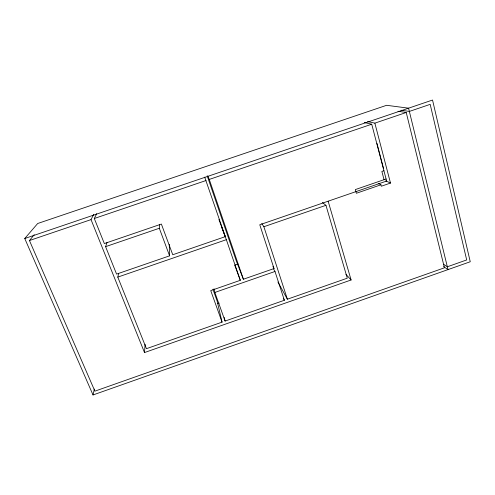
<?xml version="1.0" encoding="UTF-8"?>
<svg xmlns="http://www.w3.org/2000/svg" width="495" height="495" viewBox="0 0 495 495"><rect width="100%" height="100%" fill="white"/><g stroke="black" fill="none" stroke-linecap="round" stroke-linejoin="round"><path stroke-width="0.74" d="M107.05 242.439L105.59 246.659L116.579 274.106L169.587 255.841L159.316 228.269L159.452 224.445M328.148 201.199L351.097 279.984L144.503 352.558L145.103 344.31M93.023 394.961L24.75 238.51L432.537 100.04L470.25 261.75L93.023 394.961L94.359 389.008M212.937 289.241L217.095 300.867L222.057 322.14L146.452 348.678L117.785 277.113L118.664 273.358M204.689 177.13L225.312 236.635L172.755 254.752L161.376 224.062L104.346 243.565L94.304 218.499L96.692 213.679M397.986 111.257L406.234 112.495L444.436 267.807L94.898 391.155L29.44 240.539L91.024 219.613L93.734 214.335M29.44 240.539L34.248 234.704M24.75 238.51L37.694 223.499L386.601 105.299L408.567 108.176L448.031 269.596L443.631 266.595M217.726 303.577L219.186 303.064M214.013 288.795L214.861 292.44L225.095 321.069L284.371 300.261L274.991 271.477L273.512 268.859M277.912 281.995L287.378 299.209L347.286 278.178L325.951 205.32L322.387 202.467M221.389 226.506L226.351 239.673L240.31 280.306L210.734 290.608L222.057 322.14M207.201 175.867L236.499 261.471L243.385 279.236L274.038 268.556L259.77 224.761L386.626 181.046L371.72 124.22L364.252 122.488M214.861 292.44L274.991 271.477M235.032 264.98L237.922 263.977M383.922 170.738L381.868 171.443L384.046 179.697M386.088 178.992L355.342 189.579L356.369 193.267L380.933 184.796L381.311 186.231L390.493 183.063L374.864 123.15L367.575 121.523M117.785 277.113L226.351 239.673M261.781 223.548L263.878 226.729L325.951 205.32M105.59 246.659L159.316 228.269M94.304 218.499L206.038 180.526M207.813 176.065L209.261 179.431L371.72 124.22M374.864 123.15L406.234 112.495M401.012 110.23L409.359 111.431L430.18 104.352L466.692 259.949L447.344 266.78L443.576 264.237M385.698 180.793L390.493 183.063M378.192 183.422L380.933 184.796M345.949 274.354L351.097 279.984M272.894 266.539L274.038 268.556M283.301 298.268L284.371 300.261M91.024 219.613L144.503 352.558M219.91 222.335L225.312 236.635M234.754 265.301L240.31 280.306M218.914 219.446L219.656 221.612M209.261 179.431L243.385 279.236M263.878 226.729L287.378 299.209M376.967 143.439L383.458 168.189M224.198 317.419L225.095 321.069M169.271 244.357L169.587 255.841"/></g></svg>
